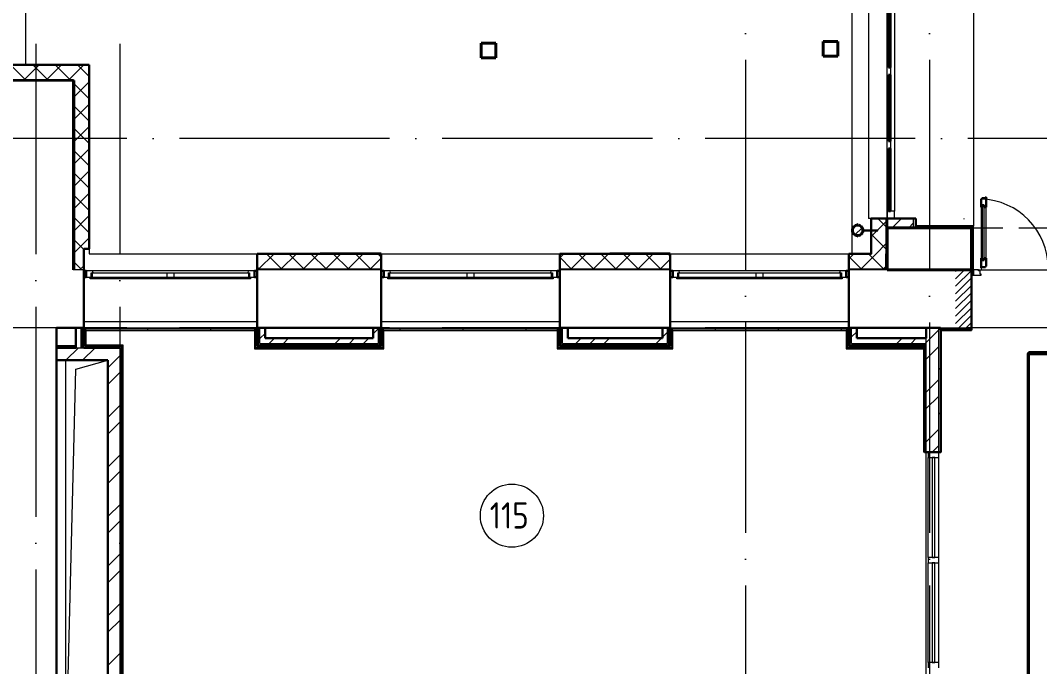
# Model space of a CAD drawing. Header units: millimetres. Extents: x -88595 to 880822, y -1054509 to -148035.
# Drawn here: x 170316 to 180012, y -271275 to -265129 of the extents above; entities that cross this region are included whole.
import ezdxf

# ---------------------------------------------------------------- set-up
doc = ezdxf.new("R2010")
doc.units = ezdxf.units.MM
for name, pattern in [('$0$ADSK_Осевая', [14, 10, -2, 0, -2]), ('$1$ADSK_Осевая', [14, 10, -2, 0, -2]), ('ADSK_Линия сетки', [25, 20, -2.5, 0, -2.5]), ('ADSK_Невидимые', [5, 3, -2]), ('ADSK_Сверху', [4.5, 3, -1.5]), ('ADSK_Штриховая_ш2 п1_5', [4.5, 3, -1.5])]:
    doc.linetypes.add(name, pattern=pattern)
for name, color, linetype, lineweight in [('_ Окна', 7, 'Continuous', 30), ('Витраж', 7, 'Continuous', 9), ('Двери', 7, 'Continuous', 9), ('Изоляция', 7, 'Continuous', 18), ('Линии', 7, 'Continuous', 9), ('Марки помещений', 7, 'Continuous', 20), ('Несущие колонны', 7, 'Continuous', 18), ('Обобщенные модели', 7, 'Continuous', 18), ('Оборудование', 7, 'Continuous', 18), ('Ограждение', 7, 'Continuous', 9), ('Окна', 7, 'Continuous', 9), ('Оси', 7, 'Continuous', 9), ('Панели витража', 7, 'Continuous', 9), ('Перекрытие', 7, 'Continuous', 18), ('Стены', 7, 'Continuous', 18), ('Стены внутренние', 7, 'Continuous', 18), ('Стены наружные', 7, 'Continuous', 18), ('Стены штриховка', 7, 'Continuous', 9), ('Трубопровод', 7, 'Continuous', 18), ('Трубопроводы', 7, 'Continuous', 18)]:
    doc.layers.add(name, color=color, linetype=linetype, lineweight=lineweight)
doc.layers.add('Двери открывание', color=7, linetype='Continuous', lineweight=9, true_color=0xc0c0c0)
doc.styles.add('GOST Common_3', font='GOST_Common.ttf', dxfattribs={"width": 0.9, "height": 2.5})
pattern_1 = [(0, (215928.7, 665702.34), (0, 600), []), (90, (215928.7, 665702.34), (-600, 4e-14), [])]

# ---------------------------------------------------------------- blocks, each defined once
blk = doc.blocks.new('$0$ADSK_МедьПайка_Отвод-гнутая труба - Отвод _гнутая труба_-V38-В_Координация_1 этаж ОВ3')
at = {"layer": 'Трубопроводы', "color": 190, "true_color": 0x8000ff}
for p, q in [((-15.9, 3.2), (-15.9, -3.2)), ((-15.9, 3.2), (-15.9, -3.2)), ((3.2, 15.9), (-3.2, 15.9)), ((3.2, 15.9), (-3.2, 15.9))]:
    blk.add_line(p, q, dxfattribs=at)
at = {"layer": 'Трубопроводы', "color": 190, "true_color": 0x8000ff, "flags": 128}
for points in [[(-15.9, -3.2), (-15.1, -3.2), (-14.4, -3.1), (-13.6, -3), (-12.8, -2.9), (-12.1, -2.8), (-11.3, -2.6), (-10.6, -2.4), (-9.9, -2.2), (-9.2, -2), (-8.5, -1.7), (-7.8, -1.4), (-7.1, -1), (-6.4, -0.7), (-5.8, -0.3), (-5.1, 0.2), (-4.5, 0.6), (-3.9, 1.1), (-3.3, 1.6), (-2.8, 2.1), (-2.2, 2.6), (-1.7, 3.2), (-1.2, 3.7), (-0.7, 4.3), (-0.3, 4.9), (0.2, 5.6), (0.6, 6.2), (0.9, 6.9), (1.3, 7.6), (1.6, 8.3), (1.9, 9), (2.1, 9.7), (2.4, 10.4), (2.6, 11.1), (2.8, 11.9), (2.9, 12.6), (3, 13.4), (3.1, 14.1), (3.2, 14.9), (3.2, 15.7), (3.2, 15.9)], [(-3.2, 15.9), (-3.2, 15.4), (-3.2, 14.9), (-3.3, 14.4), (-3.3, 13.9), (-3.4, 13.4), (-3.5, 12.9), (-3.7, 12.4), (-3.8, 11.9), (-4, 11.4), (-4.2, 10.9), (-4.4, 10.5), (-4.6, 10), (-4.9, 9.6), (-5.1, 9.1), (-5.4, 8.7), (-5.7, 8.3), (-6, 7.9), (-6.3, 7.5), (-6.7, 7.1), (-7, 6.8), (-7.4, 6.4), (-7.8, 6.1), (-8.2, 5.8), (-8.6, 5.5), (-9, 5.2), (-9.4, 4.9), (-9.9, 4.7), (-10.3, 4.4), (-10.8, 4.2), (-11.3, 4), (-11.8, 3.9), (-12.2, 3.7), (-12.7, 3.6), (-13.2, 3.5), (-13.7, 3.4), (-14.2, 3.3), (-14.7, 3.2), (-15.2, 3.2), (-15.7, 3.2), (-15.9, 3.2)]]:
    blk.add_lwpolyline(points, dxfattribs=at)
blk = doc.blocks.new('1 этаж')
at = {"layer": 'Двери', "lineweight": 18, "true_color": 0xff0000}
h = blk.add_hatch(dxfattribs=at)
h.set_pattern_fill('FP_2', color=1, style=0, pattern_type=2)
h.set_pattern_definition([(45, (216242.71, 660537.605), (-35.3553, 35.3553), [])])
h.paths.add_polyline_path([(217242.7, 660262.6), (217392.7, 660262.6), (217392.7, 660812.6), (217242.7, 660812.6), (217242.7, 660808.6)])
h.paths.add_polyline_path([(215492.7, 660262.6), (215492.7, 660812.6), (215342.7, 660812.6), (215342.7, 660262.6)])
at = {"layer": 'Обобщенные модели', "lineweight": 9}
h = blk.add_hatch(dxfattribs=at)
h.set_pattern_fill('FP_8', color=256, style=0, pattern_type=2)
h.set_pattern_definition([(45, (215928.69, 665702.34), (-106.066, 106.066), [])])
h.paths.add_polyline_path([(214410.7, 661139.6), (214423.7, 661140.5), (214443, 661150.6), (214456.2, 661168.7), (214460.7, 661188.3), (214455, 661211), (214440, 661228.3), (214420.2, 661237.1), (214397.3, 661236), (214378.5, 661226.1), (214365.2, 661208), (214360.7, 661188.3), (214366.4, 661165.7), (214381.4, 661148.4), (214401.2, 661139.6)])
at = {"layer": 'Ограждение'}
h = blk.add_hatch(dxfattribs=at)
h.set_pattern_fill('FP_25', color=256, style=0, pattern_type=2)
h.set_pattern_definition(pattern_1)
h.paths.add_polyline_path([(207072.7, 660237.6), (208672.7, 660237.6), (208682.7, 660247.6), (207062.7, 660247.6)])
h = blk.add_hatch(dxfattribs=at)
h.set_pattern_fill('FP_25', color=256, style=0, pattern_type=2)
h.set_pattern_definition(pattern_1)
h.paths.add_polyline_path([(209902.7, 660237.6), (211552.7, 660237.6), (211562.7, 660247.6), (209892.7, 660247.6)])
h = blk.add_hatch(dxfattribs=at)
h.set_pattern_fill('FP_25', color=256, style=0, pattern_type=2)
h.set_pattern_definition(pattern_1)
h.paths.add_polyline_path([(212652.7, 660237.6), (214302.7, 660237.6), (214312.7, 660247.6), (212642.7, 660247.6)])
h = blk.add_hatch(dxfattribs=at)
h.set_pattern_fill('FP_25', color=256, style=0, pattern_type=2)
h.set_pattern_definition(pattern_1)
h.paths.add_polyline_path([(215207.7, 659077.6), (215207.7, 660237.6), (215202.7, 660242.6), (215202.7, 659077.6)])
h = blk.add_hatch(dxfattribs=at)
h.set_pattern_fill('FP_25', color=256, style=0, pattern_type=2)
h.set_pattern_definition(pattern_1)
h.paths.add_polyline_path([(215492.7, 660237.6), (215492.7, 660242.6), (215202.7, 660242.6), (215207.7, 660237.6)])
h = blk.add_hatch(dxfattribs=at)
h.set_pattern_fill('FP_25', color=256, style=0, pattern_type=2)
h.set_pattern_definition(pattern_1)
h.paths.add_polyline_path([(207412.7, 654272.6), (207422.7, 654282.6), (207422.7, 660097.6), (207412.7, 660087.6), (207412.7, 654580.8)])
h = blk.add_hatch(dxfattribs=at)
h.set_pattern_fill('FP_25', color=256, style=0, pattern_type=2)
h.set_pattern_definition(pattern_1)
h.paths.add_polyline_path([(208672.7, 660062.6), (209902.7, 660062.6), (209892.7, 660072.6), (208682.7, 660072.6)])
h = blk.add_hatch(dxfattribs=at)
h.set_pattern_fill('FP_25', color=256, style=0, pattern_type=2)
h.set_pattern_definition(pattern_1)
h.paths.add_polyline_path([(211552.7, 660062.6), (212652.7, 660062.6), (212642.7, 660072.6), (211562.7, 660072.6)])
h = blk.add_hatch(dxfattribs=at)
h.set_pattern_fill('FP_25', color=256, style=0, pattern_type=2)
h.set_pattern_definition(pattern_1)
h.paths.add_polyline_path([(214302.7, 660062.6), (215037.7, 660062.6), (215047.7, 660072.6), (214312.7, 660072.6)])
h = blk.add_hatch(dxfattribs=at)
h.set_pattern_fill('FP_25', color=256, style=0, pattern_type=2)
h.set_pattern_definition(pattern_1)
h.paths.add_polyline_path([(215047.7, 659077.6), (215047.7, 660072.6), (215037.7, 660062.6), (215037.7, 659077.6)])
at = {"lineweight": 18}
for p, q in [((206877.7, 656012.6), (206877.7, 659952.6)), ((206972.7, 659869.5), (207277.7, 659952.6)), ((206877.7, 656012.6), (206972.7, 659869.5))]:
    blk.add_line(p, q, dxfattribs=at)
at = {"layer": '_ Окна'}
for p, q in [((214702.7, 663332.6), (214702.7, 662737.6)), ((214722.7, 662737.6), (214722.7, 663332.6)), ((214702.7, 662737.6), (214722.7, 662737.6)), ((214722.7, 662667.6), (214702.7, 662667.6)), ((214702.7, 662667.6), (214702.7, 662037.6)), ((214722.7, 662037.6), (214722.7, 662667.6)), ((214702.7, 662037.6), (214722.7, 662037.6)), ((214722.7, 661967.6), (214702.7, 661967.6)), ((214702.7, 661967.6), (214702.7, 661372.6)), ((214722.7, 661372.6), (214722.7, 661967.6)), ((214702.7, 661372.6), (214722.7, 661372.6)), ((207072.7, 660802.6), (207047.7, 660802.6)), ((207072.7, 660744.6), (207072.7, 660802.6)), ((208697.7, 660802.6), (208672.7, 660802.6)), ((208672.7, 660802.6), (208672.7, 660744.6)), ((209902.7, 660802.6), (209877.7, 660802.6)), ((209902.7, 660744.6), (209902.7, 660802.6)), ((211577.7, 660802.6), (211552.7, 660802.6)), ((211552.7, 660802.6), (211552.7, 660744.6)), ((212652.7, 660802.6), (212627.7, 660802.6)), ((212652.7, 660744.6), (212652.7, 660802.6)), ((214327.7, 660802.6), (214302.7, 660802.6)), ((214302.7, 660802.6), (214302.7, 660744.6)), ((207047.7, 660744.6), (207072.7, 660744.6)), ((208672.7, 660744.6), (208697.7, 660744.6)), ((209877.7, 660744.6), (209902.7, 660744.6)), ((211552.7, 660744.6), (211577.7, 660744.6)), ((212627.7, 660744.6), (212652.7, 660744.6)), ((214302.7, 660744.6), (214327.7, 660744.6))]:
    blk.add_line(p, q, dxfattribs=at)
at = {"layer": '_ Окна', "lineweight": 18}
for p, q in [((214702.7, 661372.6), (214692.7, 661372.6)), ((214692.7, 661372.6), (214692.7, 661302.6)), ((214762.7, 661372.6), (214722.7, 661372.6)), ((214762.7, 661302.6), (214762.7, 661372.6)), ((207132.2, 660802.6), (207072.7, 660802.6)), ((207072.7, 660802.6), (207072.7, 660744.6)), ((207136.7, 660785.6), (207132.2, 660802.6)), ((208613.3, 660802.6), (208608.7, 660785.6)), ((208672.7, 660802.6), (208613.3, 660802.6)), ((208672.7, 660744.6), (208672.7, 660802.6)), ((209962.2, 660802.6), (209902.7, 660802.6)), ((209902.7, 660802.6), (209902.7, 660744.6)), ((209966.7, 660785.6), (209962.2, 660802.6)), ((211493.3, 660802.6), (211488.7, 660785.6)), ((211552.7, 660802.6), (211493.3, 660802.6)), ((211552.7, 660744.6), (211552.7, 660802.6)), ((212712.2, 660802.6), (212652.7, 660802.6)), ((212652.7, 660802.6), (212652.7, 660744.6)), ((212716.7, 660785.6), (212712.2, 660802.6)), ((214243.3, 660802.6), (214238.7, 660785.6)), ((214302.7, 660802.6), (214243.3, 660802.6)), ((214302.7, 660744.6), (214302.7, 660802.6)), ((207072.7, 660744.6), (207110.7, 660744.6)), ((207118.7, 660744.6), (207118.7, 660785.6)), ((207118.7, 660785.6), (207130.7, 660785.6)), ((208614.7, 660785.6), (208626.7, 660785.6)), ((208626.7, 660785.6), (208626.7, 660744.6)), ((208634.7, 660744.6), (208672.7, 660744.6)), ((209902.7, 660744.6), (209940.7, 660744.6)), ((209948.7, 660744.6), (209948.7, 660785.6)), ((209948.7, 660785.6), (209960.7, 660785.6)), ((211494.7, 660785.6), (211506.7, 660785.6)), ((211506.7, 660785.6), (211506.7, 660744.6)), ((211514.7, 660744.6), (211552.7, 660744.6)), ((212652.7, 660744.6), (212690.7, 660744.6)), ((212698.7, 660744.6), (212698.7, 660785.6)), ((212698.7, 660785.6), (212710.7, 660785.6)), ((214244.7, 660785.6), (214256.7, 660785.6)), ((214256.7, 660785.6), (214256.7, 660744.6)), ((214264.7, 660744.6), (214302.7, 660744.6))]:
    blk.add_line(p, q, dxfattribs=at)
at = {"layer": 'Витраж', "lineweight": 18}
for p, q in [((215082.7, 659077.6), (215082.7, 659027.6)), ((215182.7, 659077.6), (215082.7, 659077.6)), ((215182.7, 659027.6), (215182.7, 659077.6)), ((215082.7, 659027.6), (215182.7, 659027.6))]:
    blk.add_line(p, q, dxfattribs=at)
at = {"layer": 'Витраж'}
for p, q in [((215082.7, 658077.6), (215082.7, 659027.6)), ((215182.7, 658077.6), (215182.7, 659027.6)), ((215082.7, 657077.6), (215082.7, 658027.6)), ((215182.7, 657077.6), (215182.7, 658027.6))]:
    blk.add_line(p, q, dxfattribs=at)
at = {"layer": 'Витраж', "lineweight": 18, "extrusion": (0, 0, -1)}
for p, q in [((215082.7, 658077.6), (215082.7, 658027.6)), ((215182.7, 658077.6), (215082.7, 658077.6)), ((215082.7, 658027.6), (215182.7, 658027.6)), ((215182.7, 658027.6), (215182.7, 658077.6)), ((215082.7, 657077.6), (215082.7, 657027.6)), ((215182.7, 657077.6), (215082.7, 657077.6)), ((215182.7, 657027.6), (215182.7, 657077.6))]:
    blk.add_line(p, q, dxfattribs=at)
at = {"layer": 'Двери', "lineweight": 30}
for p, q in [((215592.7, 661486.6), (215584.7, 661486.6)), ((215584.7, 661486.6), (215584.7, 661410.6)), ((215626.7, 661495.6), (215592.7, 661495.6)), ((215592.7, 661495.6), (215592.7, 661486.6)), ((215634.7, 661504.6), (215626.7, 661504.6)), ((215626.7, 661504.6), (215626.7, 661495.6)), ((215634.7, 661410.6), (215634.7, 661504.6)), ((215593.7, 661410.6), (215584.7, 661410.6)), ((215593.7, 661428.6), (215593.7, 661410.6)), ((215614.7, 661428.6), (215593.7, 661428.6)), ((215614.7, 661410.6), (215614.7, 661428.6)), ((215634.7, 661410.6), (215614.7, 661410.6)), ((215584.7, 660924.6), (215584.7, 660830.6)), ((215593.7, 660924.6), (215584.7, 660924.6)), ((215593.7, 660906.6), (215593.7, 660924.6)), ((215614.7, 660906.6), (215593.7, 660906.6)), ((215614.7, 660924.6), (215614.7, 660906.6)), ((215634.7, 660924.6), (215614.7, 660924.6)), ((215634.7, 660848.6), (215634.7, 660924.6)), ((215584.7, 660830.6), (215592.7, 660830.6)), ((215592.7, 660830.6), (215592.7, 660839.6)), ((215592.7, 660839.6), (215626.7, 660839.6)), ((215626.7, 660839.6), (215626.7, 660848.6)), ((215626.7, 660848.6), (215634.7, 660848.6))]:
    blk.add_line(p, q, dxfattribs=at)
at = {"layer": 'Двери'}
for p, q in [((215584.7, 661410.6), (215584.7, 660924.6)), ((215593.7, 661428.6), (215593.7, 660906.6)), ((215614.7, 661428.6), (215593.7, 661428.6)), ((215614.7, 660906.6), (215614.7, 661428.6)), ((215634.7, 660924.6), (215634.7, 661410.6)), ((215593.7, 660906.6), (215614.7, 660906.6)), ((215492.7, 660812.6), (215492.7, 660762.6)), ((215512.7, 660812.6), (215492.7, 660812.6)), ((215512.7, 660762.6), (215512.7, 660812.6)), ((215561.7, 660812.6), (215512.7, 660812.6)), ((215512.7, 660812.6), (215512.7, 660762.6)), ((215561.7, 660804.6), (215561.7, 660812.6)), ((215575.7, 660804.6), (215561.7, 660804.6)), ((215575.7, 660770.6), (215575.7, 660804.6)), ((215492.7, 660762.6), (215512.7, 660762.6)), ((215512.7, 660762.6), (215584.7, 660762.6)), ((215584.7, 660770.6), (215575.7, 660770.6)), ((215584.7, 660762.6), (215584.7, 660770.6))]:
    blk.add_line(p, q, dxfattribs=at)
at = {"layer": 'Двери', "linetype": 'ADSK_Штриховая_ш2 п1_5'}
for p, q in [((215492.7, 660812.6), (215342.7, 660812.6)), ((215492.7, 660262.6), (215492.7, 660812.6)), ((215342.7, 660262.6), (215492.7, 660262.6))]:
    blk.add_line(p, q, dxfattribs=at)
at = {"layer": 'Двери открывание'}
blk.add_arc((215566.7, 660830.6), 656, 0, 88.42766, dxfattribs=at)
at = {"layer": 'Линии', "color": 94, "linetype": 'ADSK_Невидимые', "ltscale": 100, "true_color": 0x00a600}
blk.add_line((215421.8, 661301.4), (215421.8, 661294.2), dxfattribs=at)
at = {"layer": 'Линии', "linetype": 'ADSK_Сверху', "ltscale": 100}
blk.add_line((215492.7, 661212.6), (217242.7, 661212.6), dxfattribs=at)
at = {"layer": 'Марки помещений'}
blk.add_circle((211121.3, 658474.8), 300, dxfattribs=at)
at = {"layer": 'Несущие колонны', "lineweight": 40}
for p, q in [((210827.5, 662969.8), (210967.5, 662970.5)), ((210828.2, 662829.8), (210827.5, 662969.8)), ((210967.5, 662970.5), (210968.2, 662830.5)), ((214081.8, 662984.5), (214221.8, 662985.2)), ((214221.8, 662985.2), (214081.8, 662984.5)), ((214082.5, 662844.5), (214081.8, 662984.5)), ((214081.8, 662984.5), (214082.5, 662844.5)), ((214221.8, 662985.2), (214222.5, 662845.2)), ((214222.5, 662845.2), (214221.8, 662985.2)), ((214222.5, 662845.2), (214082.5, 662844.5)), ((214082.5, 662844.5), (214222.5, 662845.2)), ((210968.2, 662830.5), (210828.2, 662829.8)), ((214692.7, 661212.6), (215492.7, 661212.6)), ((214692.7, 660812.6), (214692.7, 661212.6)), ((214692.7, 661212.6), (214692.7, 660812.6)), ((215492.7, 661212.6), (214942.7, 661212.6)), ((215492.7, 661212.6), (215492.7, 660812.6)), ((215492.7, 660812.6), (215492.7, 661212.6)), ((215492.7, 660812.6), (214692.7, 660812.6)), ((214692.7, 660812.6), (215342.7, 660812.6)), ((215342.7, 660812.6), (215492.7, 660812.6))]:
    blk.add_line(p, q, dxfattribs=at)
at = {"layer": 'Несущие колонны'}
for p, q in [((210827.5, 662969.8), (210967.5, 662970.5)), ((210828.2, 662829.8), (210827.5, 662969.8)), ((210967.5, 662970.5), (210968.2, 662830.5)), ((210968.2, 662830.5), (210828.2, 662829.8)), ((214942.7, 661212.6), (214692.7, 661212.6))]:
    blk.add_line(p, q, dxfattribs=at)
at = {"layer": 'Обобщенные модели'}
for p, q in [((214411.7, 661250.3), (214409.7, 661250.3)), ((214409.7, 661250.3), (214409.7, 661240.3)), ((214411.7, 661250.3), (214409.7, 661250.3)), ((214409.7, 661250.3), (214409.7, 661240.3)), ((214411.7, 661250.3), (214409.7, 661250.3)), ((214409.7, 661250.3), (214409.7, 661240.3)), ((214411.7, 661250.3), (214409.7, 661250.3)), ((214409.7, 661250.3), (214409.7, 661240.3)), ((214409.7, 661238.3), (214409.7, 661240.3)), ((214411.7, 661238.3), (214409.7, 661238.3)), ((214411.7, 661240.3), (214411.7, 661250.3)), ((214411.7, 661240.3), (214411.7, 661250.3)), ((214411.7, 661240.3), (214411.7, 661250.3)), ((214411.7, 661240.3), (214411.7, 661250.3)), ((214411.7, 661240.3), (214411.7, 661238.3)), ((214602.7, 661191.6), (214462.7, 661191.6)), ((214462.7, 661191.6), (214462.7, 661189.2)), ((214462.7, 661187.5), (214462.7, 661185)), ((214602.7, 661185), (214602.7, 661191.6)), ((214409.7, 661136.3), (214409.7, 661138.3)), ((214409.7, 661138.3), (214411.7, 661138.3)), ((214409.7, 661136.3), (214409.7, 661126.3)), ((214409.7, 661136.3), (214409.7, 661126.3)), ((214409.7, 661136.3), (214409.7, 661126.3)), ((214409.7, 661136.3), (214409.7, 661126.3)), ((214409.7, 661126.3), (214411.7, 661126.3)), ((214409.7, 661126.3), (214411.7, 661126.3)), ((214409.7, 661126.3), (214411.7, 661126.3)), ((214409.7, 661126.3), (214411.7, 661126.3)), ((214411.7, 661138.3), (214411.7, 661136.3)), ((214411.7, 661126.3), (214411.7, 661136.3)), ((214411.7, 661126.3), (214411.7, 661136.3)), ((214411.7, 661126.3), (214411.7, 661136.3)), ((214411.7, 661126.3), (214411.7, 661136.3)), ((214462.7, 661185), (214602.7, 661185))]:
    blk.add_line(p, q, dxfattribs=at)
for radius, start, end in [(52, 0, 180), (52, 180, 0), (50, 0, 180), (50, 180, 0)]:
    blk.add_arc((214410.7, 661188.3), radius, start, end, dxfattribs=at)
at = {"layer": 'Обобщенные модели', "lineweight": 40}
for start, end in [(156.69406, 180), (180, 203.30594), (130.583, 152.82848), (103.63116, 126.20078), (78.99639, 101.00361), (53.79922, 76.36884), (27.17152, 49.417), (0, 23.30594), (336.69406, 0), (207.17152, 229.417), (233.79922, 256.36884), (258.99639, 281.00361), (283.63116, 306.20078), (310.583, 332.82848)]:
    blk.add_arc((214410.7, 661188.3), 50, start, end, dxfattribs=at)
at = {"layer": 'Ограждение'}
for p, q in [((215512.7, 664617.6), (215512.7, 661227.6)), ((215512.7, 661227.6), (215507.7, 661227.6)), ((207072.7, 660237.6), (207062.7, 660247.6)), ((207072.7, 660097.6), (207072.7, 660237.6)), ((207072.7, 660237.6), (208672.7, 660237.6)), ((208672.7, 660237.6), (208682.7, 660247.6)), ((208672.7, 660237.6), (208672.7, 660062.6)), ((208682.7, 660072.6), (208682.7, 660247.6)), ((209902.7, 660237.6), (209892.7, 660247.6)), ((209892.7, 660247.6), (209892.7, 660072.6)), ((209902.7, 660062.6), (209902.7, 660237.6)), ((209902.7, 660237.6), (211552.7, 660237.6)), ((211552.7, 660237.6), (211562.7, 660247.6)), ((211552.7, 660237.6), (211552.7, 660062.6)), ((211562.7, 660072.6), (211562.7, 660247.6)), ((212652.7, 660237.6), (212642.7, 660247.6)), ((212642.7, 660247.6), (212642.7, 660072.6)), ((212652.7, 660062.6), (212652.7, 660237.6)), ((212652.7, 660237.6), (214302.7, 660237.6)), ((214302.7, 660237.6), (214312.7, 660247.6)), ((214302.7, 660237.6), (214302.7, 660062.6)), ((214312.7, 660072.6), (214312.7, 660247.6)), ((215207.7, 660237.6), (215202.7, 660242.6)), ((215207.7, 659077.6), (215207.7, 660237.6)), ((215207.7, 660237.6), (215492.7, 660237.6)), ((215492.7, 660242.6), (215492.7, 660237.6)), ((207062.7, 660087.6), (207072.7, 660097.6)), ((207422.7, 660097.6), (207072.7, 660097.6)), ((207422.7, 660097.6), (207412.7, 660087.6)), ((207422.7, 654282.6), (207422.7, 660097.6)), ((208672.7, 660062.6), (208682.7, 660072.6)), ((208672.7, 660062.6), (209902.7, 660062.6)), ((209892.7, 660072.6), (208682.7, 660072.6)), ((209902.7, 660062.6), (209892.7, 660072.6)), ((211552.7, 660062.6), (211562.7, 660072.6)), ((211552.7, 660062.6), (212652.7, 660062.6)), ((212642.7, 660072.6), (211562.7, 660072.6)), ((212652.7, 660062.6), (212642.7, 660072.6)), ((214302.7, 660062.6), (214312.7, 660072.6)), ((214302.7, 660062.6), (215037.7, 660062.6)), ((215047.7, 660072.6), (214312.7, 660072.6)), ((215047.7, 660072.6), (215037.7, 660062.6)), ((215037.7, 660062.6), (215037.7, 659077.6)), ((215047.7, 659077.6), (215037.7, 659077.6)), ((215207.7, 659077.6), (215202.7, 659077.6))]:
    blk.add_line(p, q, dxfattribs=at)
at = {"layer": 'Окна'}
for p, q in [((214512.7, 663402.6), (214512.7, 661302.6)), ((214691.7, 661302.6), (214691.7, 663402.6)), ((214692.7, 661372.6), (214692.7, 663332.6)), ((214762.7, 663332.6), (214762.7, 661372.6)), ((214722.7, 662737.6), (214722.7, 662667.6)), ((214722.7, 662037.6), (214722.7, 661967.6)), ((214542.7, 661302.6), (214512.7, 661302.6)), ((208613.3, 660802.6), (207132.2, 660802.6)), ((211493.3, 660802.6), (209962.2, 660802.6)), ((214243.3, 660802.6), (212712.2, 660802.6)), ((207110.7, 660744.6), (207857.7, 660744.6)), ((207110.7, 660727.6), (207110.7, 660744.6)), ((207857.7, 660727.6), (207110.7, 660727.6)), ((207130.7, 660785.6), (207837.7, 660785.6)), ((207130.7, 660744.6), (207130.7, 660785.6)), ((207837.7, 660785.6), (207907.7, 660785.6)), ((207837.7, 660785.6), (207837.7, 660744.6)), ((207857.7, 660744.6), (207887.7, 660744.6)), ((207857.7, 660744.6), (207857.7, 660727.6)), ((207887.7, 660727.6), (207857.7, 660727.6)), ((207887.7, 660744.6), (208634.7, 660744.6)), ((207887.7, 660727.6), (207887.7, 660744.6)), ((208634.7, 660727.6), (207887.7, 660727.6)), ((207907.7, 660785.6), (208614.7, 660785.6)), ((207907.7, 660744.6), (207907.7, 660785.6)), ((208614.7, 660785.6), (208614.7, 660744.6)), ((208634.7, 660744.6), (208634.7, 660727.6)), ((209940.7, 660744.6), (210712.7, 660744.6)), ((209940.7, 660727.6), (209940.7, 660744.6)), ((210712.7, 660727.6), (209940.7, 660727.6)), ((209960.7, 660785.6), (210692.7, 660785.6)), ((209960.7, 660744.6), (209960.7, 660785.6)), ((210692.7, 660785.6), (210762.7, 660785.6)), ((210692.7, 660785.6), (210692.7, 660744.6)), ((210712.7, 660744.6), (210742.7, 660744.6)), ((210712.7, 660744.6), (210712.7, 660727.6)), ((210742.7, 660727.6), (210712.7, 660727.6)), ((210742.7, 660744.6), (211514.7, 660744.6)), ((210742.7, 660727.6), (210742.7, 660744.6)), ((211514.7, 660727.6), (210742.7, 660727.6)), ((210762.7, 660785.6), (211494.7, 660785.6)), ((210762.7, 660744.6), (210762.7, 660785.6)), ((211494.7, 660785.6), (211494.7, 660744.6)), ((211514.7, 660744.6), (211514.7, 660727.6)), ((212690.7, 660744.6), (213462.7, 660744.6)), ((212690.7, 660727.6), (212690.7, 660744.6)), ((213462.7, 660727.6), (212690.7, 660727.6)), ((212710.7, 660785.6), (213442.7, 660785.6)), ((212710.7, 660744.6), (212710.7, 660785.6)), ((213442.7, 660785.6), (213512.7, 660785.6)), ((213442.7, 660785.6), (213442.7, 660744.6)), ((213462.7, 660744.6), (213492.7, 660744.6)), ((213462.7, 660744.6), (213462.7, 660727.6)), ((213492.7, 660727.6), (213462.7, 660727.6)), ((213492.7, 660744.6), (214264.7, 660744.6)), ((213492.7, 660727.6), (213492.7, 660744.6)), ((214264.7, 660727.6), (213492.7, 660727.6)), ((213512.7, 660785.6), (214244.7, 660785.6)), ((213512.7, 660744.6), (213512.7, 660785.6)), ((214244.7, 660785.6), (214244.7, 660744.6)), ((214264.7, 660744.6), (214264.7, 660727.6))]:
    blk.add_line(p, q, dxfattribs=at)
at = {"layer": 'Оси', "linetype": 'ADSK_Линия сетки', "ltscale": 100}
for p, q in [((213342.7, 697813.2), (213342.7, 631836.5)), ((215092.7, 697813.2), (215092.7, 631836.5)), ((206592.7, 662962.6), (206592.7, 631836.5)), ((207392.7, 662962.6), (207392.7, 631836.5)), ((252460, 662062.6), (175520.4, 662062.6)), ((252460, 660262.6), (175520.4, 660262.6))]:
    blk.add_line(p, q, dxfattribs=at)
at = {"layer": 'Панели витража', "lineweight": 18}
for p, q in [((215120.2, 659027.6), (215120.2, 658077.6)), ((215145.2, 659027.6), (215120.2, 659027.6)), ((215145.2, 658077.6), (215145.2, 659027.6)), ((215120.2, 658077.6), (215145.2, 658077.6)), ((215120.2, 658027.6), (215120.2, 657077.6)), ((215145.2, 658027.6), (215120.2, 658027.6)), ((215145.2, 657077.6), (215145.2, 658027.6)), ((215120.2, 657077.6), (215145.2, 657077.6))]:
    blk.add_line(p, q, dxfattribs=at)
at = {"layer": 'Перекрытие', "color": 49, "ltscale": 100, "true_color": 0x464646}
for p, q in [((206497.7, 662764.6), (206497.7, 664714.6)), ((215561.7, 660812.6), (217173.7, 660812.6))]:
    blk.add_line(p, q, dxfattribs=at)
at = {"layer": 'Стены'}
for p, q in [((214357.7, 660964.6), (214357.7, 676660.6)), ((214537.7, 661191.2), (214537.7, 661302.6)), ((214537.7, 660964.6), (214537.7, 661185.5))]:
    blk.add_line(p, q, dxfattribs=at)
at = {"layer": 'Стены внутренние', "lineweight": 30}
for p, q in [((207099.7, 662764.6), (205542.7, 662764.6)), ((207099.7, 661012.6), (207099.7, 662764.6)), ((214540.7, 661302.6), (214540.7, 661191.2)), ((214682.7, 661302.6), (214540.7, 661302.6)), ((214540.7, 661185.5), (214540.7, 660964.6)), ((207047.7, 660262.6), (207047.7, 661012.6)), ((207047.7, 661012.6), (207099.7, 661012.6)), ((209297.7, 660964.6), (208697.7, 660964.6)), ((208697.7, 660964.6), (208697.7, 660822.6)), ((209877.7, 660822.6), (209877.7, 660964.6)), ((212627.7, 660964.6), (211577.7, 660964.6)), ((211577.7, 660964.6), (211577.7, 660822.6)), ((212627.7, 660822.6), (212627.7, 660964.6)), ((214540.7, 660964.6), (214327.7, 660964.6)), ((214327.7, 660964.6), (214327.7, 660822.6)), ((214692.7, 660964.6), (214682.7, 660964.6)), ((206947.7, 660822.6), (206947.7, 660812.6)), ((208697.7, 660812.6), (208697.7, 660262.6)), ((209877.7, 660262.6), (209877.7, 660812.6)), ((211577.7, 660812.6), (211577.7, 660262.6)), ((212627.7, 660262.6), (212627.7, 660812.6)), ((214327.7, 660812.6), (214327.7, 660262.6)), ((215492.7, 660812.6), (214692.7, 660812.6)), ((215492.7, 660262.6), (215492.7, 660812.6)), ((206787.7, 660072.6), (206787.7, 660262.6)), ((206787.7, 660262.6), (206972.7, 660262.6)), ((208772.7, 660262.6), (209802.7, 660262.6)), ((211652.7, 660262.6), (212552.7, 660262.6)), ((214402.7, 660262.6), (215062.7, 660262.6)), ((206787.7, 656012.6), (206787.7, 659952.6))]:
    blk.add_line(p, q, dxfattribs=at)
at = {"layer": 'Стены внутренние', "linetype": 'Continuous', "lineweight": 9}
for p, q in [((206492.6, 662622.6), (206352.6, 662762.6)), ((206485, 662622.6), (206625, 662762.6)), ((206704.8, 662622.6), (206564.8, 662762.6)), ((206697.1, 662622.6), (206837.1, 662762.6)), ((206916.9, 662622.6), (206776.9, 662762.6)), ((206947.7, 662661.1), (207049.3, 662762.6)), ((207097.7, 662653.9), (206989, 662762.6)), ((207014.5, 662762.6), (207013.3, 662764.6)), ((207015.5, 662764.6), (207014.3, 662762.6)), ((206909.3, 662622.6), (206947.7, 662661.1)), ((206947.7, 662448.9), (207097.7, 662598.9)), ((207097.7, 662441.8), (206947.7, 662591.8)), ((207097.7, 662552.7), (207099.7, 662552.7)), ((206947.7, 662236.8), (207097.7, 662386.8)), ((207097.7, 662229.7), (206947.7, 662379.7)), ((206947.7, 662024.7), (207097.7, 662174.7)), ((207097.7, 662017.5), (206947.7, 662167.5)), ((207099, 662209.8), (207097.7, 662212)), ((206947.7, 661812.5), (207097.7, 661962.5)), ((207099.7, 662005.3), (207097.7, 662008.8)), ((207097.7, 661805.4), (206947.7, 661955.4)), ((207097.7, 661943.1), (207099.7, 661943.1)), ((206947.7, 661600.4), (207097.7, 661750.4)), ((207097.7, 661593.3), (206947.7, 661743.3)), ((207097.7, 661739.9), (207099.7, 661739.9)), ((206947.7, 661388.3), (207097.7, 661538.3)), ((207097.7, 661381.1), (206947.7, 661531.1)), ((207097.7, 661435.1), (207099.7, 661435.1)), ((206947.7, 661176.1), (207097.7, 661326.1)), ((207097.7, 661169), (206947.7, 661319)), ((214682.7, 661220.7), (214602.9, 661300.6)), ((214599.1, 661190.7), (214682.7, 661274.4)), ((206947.7, 660964), (207097.7, 661114)), ((207045.7, 661008.9), (206947.7, 661106.9)), ((214542.7, 661134.4), (214593.4, 661185)), ((214682.7, 661008.6), (214542.7, 661148.6)), ((207099.7, 661081.7), (207097.7, 661078.3)), ((214583.1, 660962.6), (214682.7, 661062.2)), ((207029.8, 660812.6), (206947.7, 660894.7)), ((208715.5, 660822.6), (208855.5, 660962.6)), ((208757.6, 660962.6), (208756.4, 660964.6)), ((208929, 660822.6), (208789, 660962.6)), ((208909.2, 660964.6), (208908, 660962.6)), ((208927.6, 660822.6), (209067.6, 660962.6)), ((209141.2, 660822.6), (209001.2, 660962.6)), ((209139.8, 660822.6), (209279.8, 660962.6)), ((209353.3, 660822.6), (209213.3, 660962.6)), ((209351.9, 660822.6), (209491.9, 660962.6)), ((209565.4, 660822.6), (209425.4, 660962.6)), ((209564, 660822.6), (209704, 660962.6)), ((209777.6, 660822.6), (209637.6, 660962.6)), ((209776.2, 660822.6), (209875.7, 660922.2)), ((209813.4, 660962.6), (209812.3, 660964.6)), ((209875.7, 660936.6), (209849.7, 660962.6)), ((211579.7, 660929.1), (211613.2, 660962.6)), ((211686.7, 660822.6), (211579.7, 660929.6)), ((211685.4, 660822.6), (211825.4, 660962.6)), ((211724.8, 660964.6), (211723.6, 660962.6)), ((211898.9, 660822.6), (211758.9, 660962.6)), ((211897.5, 660822.6), (212037.5, 660962.6)), ((212111, 660822.6), (211971, 660962.6)), ((212109.6, 660822.6), (212249.6, 660962.6)), ((212323.1, 660822.6), (212183.1, 660962.6)), ((212321.7, 660822.6), (212461.7, 660962.6)), ((212535.3, 660822.6), (212395.3, 660962.6)), ((212533.9, 660822.6), (212625.7, 660914.4)), ((212625.7, 660944.3), (212607.4, 660962.6)), ((214329.7, 660921.4), (214370.9, 660962.6)), ((214444.5, 660822.6), (214329.7, 660937.4)), ((214443.1, 660822.6), (214583.1, 660962.6)), ((214656.6, 660822.6), (214516.6, 660962.6)), ((207008.4, 660812.6), (207047.7, 660851.9)), ((208716.9, 660822.6), (208697.7, 660841.8)), ((214655.2, 660822.6), (214692.7, 660860.1))]:
    blk.add_line(p, q, dxfattribs=at)
at = {"layer": 'Стены внутренние'}
for p, q in [((207099.7, 661012.6), (207099.7, 660964.6)), ((207045.7, 660964.6), (207047.7, 660964.6)), ((207045.7, 660962.6), (207047.7, 660962.6)), ((207099.7, 660964.6), (208697.7, 660964.6)), ((209877.7, 660964.6), (211577.7, 660964.6)), ((212627.7, 660964.6), (214327.7, 660964.6)), ((207047.7, 660812.6), (206947.7, 660812.6)), ((209877.7, 660812.6), (208697.7, 660812.6)), ((212627.7, 660812.6), (211577.7, 660812.6)), ((214692.7, 660812.6), (214327.7, 660812.6)), ((214682.7, 660822.6), (214692.7, 660822.6)), ((214692.7, 660822.6), (214692.7, 660888.6)), ((207047.7, 660322.6), (208697.7, 660322.6)), ((209877.7, 660322.6), (211577.7, 660322.6)), ((212627.7, 660322.6), (214327.7, 660322.6)), ((215197.7, 660262.6), (215492.7, 660262.6))]:
    blk.add_line(p, q, dxfattribs=at)
at = {"layer": 'Стены наружные', "lineweight": 30}
for p, q in [((205542.7, 662612.6), (206957.7, 662612.6)), ((206947.7, 662612.6), (206947.7, 660822.6)), ((206957.7, 660822.6), (206957.7, 662612.6)), ((214962.7, 661302.6), (214682.7, 661302.6)), ((214692.7, 660888.6), (214692.7, 661302.6)), ((214962.7, 661227.6), (214962.7, 661302.6)), ((214942.7, 661212.6), (215492.7, 661212.6)), ((214957.7, 661227.6), (215507.7, 661227.6)), ((215492.7, 661212.6), (215492.7, 660812.6)), ((215507.7, 660812.6), (215507.7, 661227.6)), ((209877.7, 660969.6), (209297.7, 660969.6)), ((209297.7, 660969.6), (209297.7, 660964.6)), ((209297.7, 660964.6), (209877.7, 660964.6)), ((209877.7, 660964.6), (209877.7, 660969.6)), ((212627.7, 660969.6), (212052.7, 660969.6)), ((212052.7, 660969.6), (212052.7, 660964.6)), ((212627.7, 660964.6), (212627.7, 660969.6)), ((214682.7, 660964.6), (214682.7, 660822.6)), ((206947.7, 660822.6), (206957.7, 660822.6)), ((208697.7, 660822.6), (208697.7, 660812.6)), ((209877.7, 660812.6), (209877.7, 660822.6)), ((211577.7, 660822.6), (211577.7, 660812.6)), ((212627.7, 660812.6), (212627.7, 660822.6)), ((214327.7, 660822.6), (214327.7, 660812.6)), ((214692.7, 660812.6), (214692.7, 660822.6)), ((206972.7, 660262.6), (206972.7, 660072.6)), ((207047.7, 660262.6), (206972.7, 660262.6)), ((207047.7, 660247.6), (207047.7, 660262.6)), ((207062.7, 660247.6), (207047.7, 660247.6)), ((207062.7, 660087.6), (207062.7, 660247.6)), ((208772.7, 660262.6), (208697.7, 660262.6)), ((208697.7, 660262.6), (208697.7, 660082.6)), ((208772.7, 660162.6), (208772.7, 660262.6)), ((209802.7, 660262.6), (209802.7, 660162.6)), ((209877.7, 660262.6), (209802.7, 660262.6)), ((209877.7, 660082.6), (209877.7, 660262.6)), ((211652.7, 660262.6), (211577.7, 660262.6)), ((211577.7, 660262.6), (211577.7, 660082.6)), ((211652.7, 660162.6), (211652.7, 660262.6)), ((212552.7, 660262.6), (212552.7, 660162.6)), ((212627.7, 660262.6), (212552.7, 660262.6)), ((212627.7, 660082.6), (212627.7, 660262.6)), ((214402.7, 660262.6), (214327.7, 660262.6)), ((214327.7, 660262.6), (214327.7, 660082.6)), ((214402.7, 660162.6), (214402.7, 660262.6)), ((215062.7, 660262.6), (215062.7, 660162.6)), ((215197.7, 660262.6), (215062.7, 660262.6)), ((215197.7, 660242.6), (215197.7, 660247.6)), ((215202.7, 660242.6), (215492.7, 660242.6)), ((215202.7, 659077.6), (215202.7, 660242.6)), ((215492.7, 660242.6), (215492.7, 660262.6)), ((209802.7, 660162.6), (208772.7, 660162.6)), ((212552.7, 660162.6), (211652.7, 660162.6)), ((215062.7, 660162.6), (214402.7, 660162.6)), ((206972.7, 660072.6), (206787.7, 660072.6)), ((206787.7, 660072.6), (206787.7, 659952.6)), ((206972.7, 660087.6), (206795.2, 660087.6)), ((206795.2, 660087.6), (206795.2, 660082.6)), ((206795.2, 660082.6), (206972.7, 660082.6)), ((207397.7, 660072.6), (207047.7, 660072.6)), ((207412.7, 660087.6), (207062.7, 660087.6)), ((207397.7, 660072.6), (207397.7, 654453.6)), ((207412.7, 654272.6), (207412.7, 660087.6)), ((208697.7, 660087.6), (209877.7, 660087.6)), ((209877.7, 660087.6), (208697.7, 660087.6)), ((208697.7, 660082.6), (209877.7, 660082.6)), ((211577.7, 660087.6), (212627.7, 660087.6)), ((212627.7, 660087.6), (211577.7, 660087.6)), ((211577.7, 660082.6), (212627.7, 660082.6)), ((214327.7, 660087.6), (215062.7, 660087.6)), ((215062.7, 660087.6), (214327.7, 660087.6)), ((214327.7, 660082.6), (215047.7, 660082.6)), ((215047.7, 660082.6), (215047.7, 659077.6)), ((206787.7, 659952.6), (207277.7, 659952.6)), ((207277.7, 659952.6), (207277.7, 656012.6)), ((215047.7, 659077.6), (215202.7, 659077.6))]:
    blk.add_line(p, q, dxfattribs=at)
at = {"layer": 'Стены наружные', "linetype": 'Continuous', "lineweight": 9}
for p, q in [((206957.7, 662602.3), (206947.7, 662602.3)), ((206957.7, 662502.3), (206947.7, 662502.3)), ((206957.7, 662402.3), (206947.7, 662402.3)), ((206957.7, 662302.3), (206947.7, 662302.3)), ((206957.7, 662202.3), (206947.7, 662202.3)), ((206957.7, 662102.3), (206947.7, 662102.3)), ((206957.7, 662002.3), (206947.7, 662002.3)), ((206957.7, 661902.3), (206947.7, 661902.3)), ((206957.7, 661802.3), (206947.7, 661802.3)), ((206957.7, 661702.3), (206947.7, 661702.3)), ((206957.7, 661602.3), (206947.7, 661602.3)), ((206957.7, 661502.3), (206947.7, 661502.3)), ((206957.7, 661402.3), (206947.7, 661402.3)), ((206957.7, 661302.3), (206947.7, 661302.3)), ((214692.7, 661302.3), (214682.7, 661302.3)), ((214739.2, 661212.6), (214829.2, 661302.6)), ((206957.7, 661202.3), (206947.7, 661202.3)), ((214692.7, 661202.3), (214682.7, 661202.3)), ((214896.4, 661212.6), (214942.7, 661259)), ((214957.7, 661266.5), (214962.7, 661271.5)), ((215257.3, 661212.6), (215272.3, 661227.6)), ((206957.7, 661102.3), (206947.7, 661102.3)), ((214692.7, 661102.3), (214682.7, 661102.3)), ((206957.7, 661002.3), (206947.7, 661002.3)), ((214692.7, 661002.3), (214682.7, 661002.3)), ((215492.7, 661023.7), (215507.7, 661038.7)), ((206957.7, 660902.3), (206947.7, 660902.3)), ((209812.3, 660964.6), (209809.4, 660969.6)), ((212627.7, 660965), (212625, 660969.6)), ((214692.7, 660902.3), (214682.7, 660902.3)), ((209802.7, 660204.7), (209852.7, 660254.7)), ((212552.7, 660171.3), (212602.7, 660221.3)), ((212602.7, 660255), (212610.3, 660262.6)), ((214352.7, 660174.8), (214402.7, 660224.8)), ((215062.7, 660121.7), (215182.7, 660241.7)), ((215197.7, 660233.7), (215202.7, 660238.7)), ((215206.6, 660242.6), (215211.6, 660247.6)), ((215277.3, 660242.6), (215282.3, 660247.6)), ((215348, 660242.6), (215353, 660247.6)), ((215418.7, 660242.6), (215423.7, 660247.6)), ((215489.4, 660242.6), (215492.7, 660245.9)), ((207022.7, 660190.5), (207035.2, 660203)), ((207035.2, 660203), (207047.7, 660215.5)), ((208697.7, 660168.4), (208710.2, 660180.9)), ((208710.2, 660180.9), (208722.7, 660193.4)), ((208722.7, 660157.9), (208727.4, 660162.6)), ((208727.4, 660162.6), (208772.7, 660207.9)), ((208812.3, 660112.6), (208862.3, 660162.6)), ((208947.3, 660112.6), (208997.3, 660162.6)), ((209440.7, 660112.6), (209490.7, 660162.6)), ((209575.6, 660112.6), (209625.6, 660162.6)), ((209710.6, 660112.6), (209760.6, 660162.6)), ((211730.7, 660112.6), (211780.7, 660162.6)), ((211865.6, 660112.6), (211915.6, 660162.6)), ((212000.5, 660112.6), (212050.5, 660162.6)), ((212494, 660112.6), (212544, 660162.6)), ((214784, 660112.6), (214834, 660162.6)), ((214918.9, 660112.6), (214968.9, 660162.6)), ((215053.8, 660112.6), (215062.7, 660121.5)), ((215197.7, 660163), (215202.7, 660168)), ((206878.7, 659952.6), (206998.7, 660072.6)), ((206914.8, 660082.6), (206919.8, 660087.6)), ((207035.9, 659952.6), (207155.9, 660072.6)), ((208829, 660087.6), (208841.5, 660100.1)), ((208841.5, 660100.1), (208854, 660112.6)), ((209036.2, 660082.6), (209041.2, 660087.6)), ((209041.2, 660087.6), (209053.7, 660100.1)), ((209053.7, 660100.1), (209066.2, 660112.6)), ((209253.3, 660087.6), (209265.8, 660100.1)), ((209265.8, 660100.1), (209278.3, 660112.6)), ((209460.4, 660082.6), (209465.4, 660087.6)), ((209465.4, 660087.6), (209477.9, 660100.1)), ((209477.9, 660100.1), (209490.4, 660112.6)), ((209677.6, 660087.6), (209690.1, 660100.1)), ((209690.1, 660100.1), (209702.6, 660112.6)), ((211581.7, 660082.6), (211586.7, 660087.6)), ((211586.7, 660087.6), (211599.2, 660100.1)), ((211599.2, 660100.1), (211611.7, 660112.6)), ((211798.9, 660087.6), (211811.4, 660100.1)), ((211811.4, 660100.1), (211823.9, 660112.6)), ((212006, 660082.6), (212011, 660087.6)), ((212011, 660087.6), (212023.5, 660100.1)), ((212023.5, 660100.1), (212036, 660112.6)), ((212223.1, 660087.6), (212235.6, 660100.1)), ((212235.6, 660100.1), (212248.1, 660112.6)), ((212430.3, 660082.6), (212435.3, 660087.6)), ((212435.3, 660087.6), (212447.8, 660100.1)), ((212447.8, 660100.1), (212460.3, 660112.6)), ((214344.5, 660087.6), (214357, 660100.1)), ((214357, 660100.1), (214369.5, 660112.6)), ((214551.6, 660082.6), (214556.6, 660087.6)), ((214556.6, 660087.6), (214569.1, 660100.1)), ((214569.1, 660100.1), (214581.6, 660112.6)), ((214768.7, 660087.6), (214781.2, 660100.1)), ((214781.2, 660100.1), (214793.7, 660112.6)), ((214975.9, 660082.6), (214980.9, 660087.6)), ((214980.9, 660087.6), (214993.4, 660100.1)), ((214993.4, 660100.1), (215005.9, 660112.6)), ((215062.7, 659964.6), (215182.7, 660084.6)), ((215197.7, 660092.3), (215202.7, 660097.3)), ((215197.7, 660021.6), (215202.7, 660026.6)), ((207277.7, 659880.1), (207397.7, 660000.1)), ((215197.7, 659950.9), (215202.7, 659955.9)), ((207277.7, 659723), (207397.7, 659843)), ((215182.7, 659865.2), (215197.7, 659880.2)), ((215197.7, 659880.2), (215202.7, 659885.2)), ((215047.7, 659730.2), (215062.7, 659745.2)), ((215062.7, 659650.3), (215182.7, 659770.3)), ((215197.7, 659809.5), (215202.7, 659814.5)), ((215197.7, 659738.8), (215202.7, 659743.8)), ((215197.7, 659668.1), (215202.7, 659673.1)), ((215062.7, 659493.1), (215182.7, 659613.1)), ((215197.7, 659597.3), (215202.7, 659602.3)), ((207277.7, 659408.7), (207397.7, 659528.7)), ((215182.7, 659440.9), (215197.7, 659455.9)), ((215197.7, 659526.6), (215202.7, 659531.6)), ((215197.7, 659455.9), (215202.7, 659460.9)), ((207277.7, 659251.5), (207397.7, 659371.5)), ((215197.7, 659385.2), (215202.7, 659390.2)), ((215047.7, 659305.9), (215062.7, 659320.9)), ((215062.7, 659178.8), (215182.7, 659298.8)), ((215197.7, 659314.5), (215202.7, 659319.5)), ((215197.7, 659243.8), (215202.7, 659248.8)), ((215197.7, 659173.1), (215202.7, 659178.1)), ((207277.7, 658937.2), (207397.7, 659057.2)), ((215118.7, 659077.6), (215182.7, 659141.6)), ((215197.7, 659102.4), (215202.7, 659107.4)), ((207277.7, 658780.1), (207397.7, 658900.1)), ((207277.7, 658465.7), (207397.7, 658585.7)), ((207277.7, 658308.6), (207397.7, 658428.6)), ((207277.7, 657994.3), (207397.7, 658114.3)), ((207277.7, 657837.1), (207397.7, 657957.1)), ((207277.7, 657522.8), (207397.7, 657642.8)), ((207277.7, 657365.7), (207397.7, 657485.7)), ((207277.7, 657051.4), (207397.7, 657171.4))]:
    blk.add_line(p, q, dxfattribs=at)
at = {"layer": 'Стены наружные'}
for p, q in [((214692.7, 661212.6), (214942.7, 661212.6)), ((207047.7, 660262.6), (208697.7, 660262.6)), ((208697.7, 660247.6), (207062.7, 660247.6)), ((209877.7, 660262.6), (211577.7, 660262.6)), ((211577.7, 660247.6), (209877.7, 660247.6)), ((212627.7, 660262.6), (214327.7, 660262.6)), ((214327.7, 660247.6), (212627.7, 660247.6)), ((215062.7, 655477.6), (215062.7, 659077.6))]:
    blk.add_line(p, q, dxfattribs=at)
at = {"layer": 'Стены штриховка'}
for p, q in [((207099.7, 662762.6), (205544.7, 662762.6)), ((207097.7, 661014.6), (207097.7, 662764.6)), ((205542.7, 662622.6), (206947.7, 662622.6)), ((206947.7, 662622.6), (206947.7, 662612.6)), ((214542.7, 661191), (214542.7, 661300.6)), ((214542.7, 661300.6), (214682.7, 661300.6)), ((214682.7, 660964.6), (214682.7, 661302.6)), ((214942.7, 661212.6), (214942.7, 661302.6)), ((214957.7, 661302.6), (214957.7, 661212.6)), ((214542.7, 660962.6), (214542.7, 661185.5)), ((207045.7, 660964.6), (207045.7, 661014.6)), ((207045.7, 661014.6), (207097.7, 661014.6)), ((207045.7, 660888.6), (207045.7, 660962.6)), ((209875.7, 660962.6), (208699.7, 660962.6)), ((208699.7, 660962.6), (208699.7, 660888.6)), ((209875.7, 660888.6), (209875.7, 660962.6)), ((212625.7, 660962.6), (211579.7, 660962.6)), ((211579.7, 660962.6), (211579.7, 660888.6)), ((212625.7, 660888.6), (212625.7, 660962.6)), ((214329.7, 660962.6), (214329.7, 660888.6)), ((214542.7, 660962.6), (214329.7, 660962.6)), ((214540.7, 660964.6), (214542.7, 660964.6)), ((207047.7, 660888.6), (207045.7, 660888.6)), ((208697.7, 660888.6), (208699.7, 660888.6)), ((208697.7, 660822.6), (209877.7, 660822.6)), ((209875.7, 660888.6), (209877.7, 660888.6)), ((211577.7, 660888.6), (211579.7, 660888.6)), ((211577.7, 660822.6), (212627.7, 660822.6)), ((212625.7, 660888.6), (212627.7, 660888.6)), ((214327.7, 660888.6), (214329.7, 660888.6)), ((214327.7, 660822.6), (214682.7, 660822.6)), ((207022.7, 660072.6), (207022.7, 660262.6)), ((207035.2, 660072.6), (207035.2, 660262.6)), ((207047.7, 660072.6), (207047.7, 660247.6)), ((208710.2, 660100.1), (208710.2, 660262.6)), ((208722.7, 660112.6), (208722.7, 660262.6)), ((209852.7, 660112.6), (209852.7, 660262.6)), ((209865.2, 660100.1), (209865.2, 660262.6)), ((211590.2, 660100.1), (211590.2, 660262.6)), ((211602.7, 660112.6), (211602.7, 660262.6)), ((212602.7, 660112.6), (212602.7, 660262.6)), ((212615.2, 660100.1), (212615.2, 660262.6)), ((214340.2, 660100.1), (214340.2, 660262.6)), ((214352.7, 660112.6), (214352.7, 660262.6)), ((215182.7, 659077.6), (215182.7, 660262.6)), ((215197.7, 660247.6), (215492.7, 660247.6)), ((215197.7, 659077.6), (215197.7, 660242.6)), ((215062.7, 659077.6), (215062.7, 660162.6)), ((206972.7, 660072.6), (207047.7, 660072.6)), ((208710.2, 660100.1), (209865.2, 660100.1)), ((208722.7, 660112.6), (209852.7, 660112.6)), ((211590.2, 660100.1), (212615.2, 660100.1)), ((211602.7, 660112.6), (212602.7, 660112.6)), ((214340.2, 660100.1), (215062.7, 660100.1)), ((214352.7, 660112.6), (215062.7, 660112.6))]:
    blk.add_line(p, q, dxfattribs=at)
at = {"layer": 'Марки помещений', "style": 'GOST Common_3', "width": 0.9}
blk.add_text('115', height=250, dxfattribs=at).set_placement((210910.3, 658352.5))

msp = doc.modelspace()

# ---------------------------------------------------------------- linework, layer by layer
at = {"layer": 'Изоляция', "color": 190, "true_color": 0x8000ff}
for p, q in [((180718.3, -268281.5), (179921, -268281.5)), ((179921, -268281.5), (179921, -268305.8)), ((179893, -268309.5), (179893, -273457.6)), ((179917.3, -268309.5), (179893, -268309.5)), ((179917.3, -273457.6), (179917.3, -268309.5)), ((179921, -268305.8), (180711.1, -268305.8))]:
    msp.add_line(p, q, dxfattribs=at)
at = {"layer": 'Изоляция', "color": 190, "true_color": 0x8000ff, "flags": 128}
for points in [[(179921, -268281.5), (179919.9, -268281.5), (179918.8, -268281.6), (179917.6, -268281.7), (179916.5, -268281.8), (179915.4, -268282), (179914.3, -268282.3), (179913.3, -268282.6), (179912.2, -268282.9), (179911.1, -268283.3), (179910.1, -268283.7), (179909.1, -268284.1), (179908.1, -268284.6), (179907.1, -268285.2), (179906.1, -268285.8), (179905.2, -268286.4), (179904.3, -268287), (179903.4, -268287.7), (179902.5, -268288.4), (179901.7, -268289.2), (179900.9, -268290), (179900.1, -268290.8), (179899.4, -268291.7), (179898.7, -268292.5), (179898, -268293.4), (179897.4, -268294.4), (179896.8, -268295.3), (179896.3, -268296.3), (179895.8, -268297.3), (179895.3, -268298.3), (179894.9, -268299.4), (179894.5, -268300.4), (179894.1, -268301.5), (179893.8, -268302.6), (179893.6, -268303.7), (179893.4, -268304.8), (179893.2, -268305.9), (179893.1, -268307), (179893, -268308.1), (179893, -268309.2), (179893, -268309.5)], [(179917.3, -268309.5), (179917.3, -268309.4), (179917.3, -268309.2), (179917.3, -268309.1), (179917.4, -268308.9), (179917.4, -268308.8), (179917.4, -268308.6), (179917.4, -268308.5), (179917.5, -268308.4), (179917.5, -268308.2), (179917.6, -268308.1), (179917.7, -268307.9), (179917.7, -268307.8), (179917.8, -268307.7), (179917.9, -268307.6), (179917.9, -268307.4), (179918, -268307.3), (179918.1, -268307.2), (179918.2, -268307.1), (179918.3, -268307), (179918.4, -268306.9), (179918.5, -268306.8), (179918.6, -268306.7), (179918.8, -268306.6), (179918.9, -268306.5), (179919, -268306.4), (179919.1, -268306.3), (179919.3, -268306.3), (179919.4, -268306.2), (179919.5, -268306.1), (179919.7, -268306.1), (179919.8, -268306), (179919.9, -268306), (179920.1, -268305.9), (179920.2, -268305.9), (179920.4, -268305.9), (179920.5, -268305.9), (179920.7, -268305.8), (179920.8, -268305.8), (179921, -268305.8), (179921, -268305.8)]]:
    msp.add_lwpolyline(points, dxfattribs=at)
at = {"layer": 'Трубопровод', "color": 190, "true_color": 0x8000ff}
for p, q in [((180718.3, -268290.5), (179921, -268290.5)), ((179902, -268309.5), (179902, -273457.6)), ((179908.3, -273457.6), (179908.3, -268309.5)), ((179921, -268296.8), (180718.3, -268296.8))]:
    msp.add_line(p, q, dxfattribs=at)
at = {"layer": 'Трубопровод', "color": 190, "linetype": '$0$ADSK_Осевая', "true_color": 0x8000ff}
for p, q in [((180718.3, -268293.6), (179921, -268293.6)), ((180718.3, -268293.6), (179921, -268293.6)), ((179905.1, -273457.6), (179905.1, -268309.5)), ((179905.1, -273457.6), (179905.1, -268309.5))]:
    msp.add_line(p, q, dxfattribs=at)
at = {"layer": 'Трубопроводы', "color": 190, "linetype": '$1$ADSK_Осевая', "true_color": 0x8000ff}
msp.add_arc((179921, -268309.5), 15.9, 90, 180, dxfattribs=at)

# ---------------------------------------------------------------- block references
at = {"layer": 'Оборудование', "color": 5, "true_color": 0x0000ff}
msp.add_blockref('1 этаж', (-36129.5, -928314.5), dxfattribs=at)
at = {"layer": 'Трубопроводы', "color": 190, "true_color": 0x8000ff, "rotation": 180}
msp.add_blockref('$0$ADSK_МедьПайка_Отвод-гнутая труба - Отвод _гнутая труба_-V38-В_Координация_1 этаж ОВ3', (179905.1, -268293.6), dxfattribs=at)

doc.saveas('drawing.dxf')
